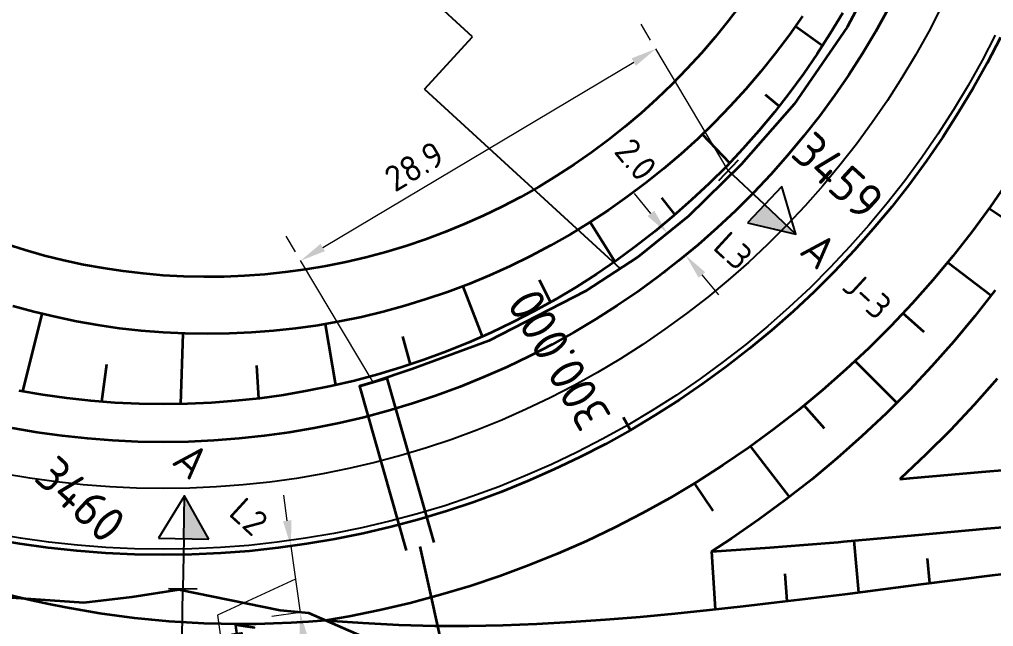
# Model space of a CAD drawing. Header units: metres. Extents: x 134219 to 139080, y 438661 to 444352.
# Drawn here: x 138443 to 138511.2, y 439119.4 to 439161.9 of the extents above; entities that cross this region are included whole.
import ezdxf
from ezdxf.enums import TextEntityAlignment as Align

# ---------------------------------------------------------------- set-up
doc = ezdxf.new("R2010")
doc.units = ezdxf.units.M
doc.linetypes.add('13strp', pattern=[4, 1, -3])
doc.layers.get('DEFPOINTS').update_dxf_attribs({"color": 193})
for name, color, linetype, lineweight in [('N-WE-KL-ET-T18', 1, 'Continuous', 18), ('N-WE-KL-ET-T25', 7, 'Continuous', 25), ('N-WE-KL-ET_LS_OV_ARMATUUR-S', 7, 'Continuous', 25), ('N-WE-KL-ET_LS_OV_ARMATUUR-T18', 1, 'Continuous', 25), ('N-WE-KL-ET_LS_OV_KABEL-G', 10, 'KL-LS-OV-N', 35), ('N-WE-KL-ET_LS_OV_KABEL-M', 7, 'Continuous', 18), ('N-WE-KL-ET_LS_OV_KABEL-T25', 7, 'Continuous', 25), ('N-WE-KL-ET_LS_OV_MANTELBUIS-G', 10, 'Continuous', 35), ('Utd-geleiderail-nw', 8, 'glm a2ee v014$0$f2m40080', 35), ('Utd-ondergr-nw', 8, '13strp', 35)]:
    doc.layers.add(name, color=color, linetype=linetype, lineweight=lineweight)
doc.layers.add('N-WE-KL-ET_LS_OV_ARMATUUR-T25', color=2, linetype='Continuous')
doc.layers.add('Utd-weg-nw', color=8, linetype='Continuous')
doc.styles.add('alm a2ee v011$0$rtw_iso', font='NLCS-ISO.ttf')
doc.styles.add('ISO18', font='NLCS-ISO.ttf')
doc.styles.add('ISO25', font='NLCS-ISO.ttf')
doc.styles.add('NLCS-ISO', font='NLCS-ISO.ttf')
doc.styles.add('NLCS_18', font='NLCS-ISO.ttf', dxfattribs={"height": 1.799999952316284})
doc.linetypes.add('glm a2ee v014$0$f2m40080', pattern='A,2,-1,[160,RTW.shx,S=0.5,R=0,X=0,Y=0],-1', length=4)
doc.linetypes.add('KL-LS-OV-N', pattern='A,4,-1,[103,NLCS.SHX,S=0.75,R=0,X=0,Y=0],-1,4,-1.5,["0V",Standard,S=1,R=0,X=0,Y=-0.5],-3', length=14.5)
doc.dimstyles.new('NLCS_t18_pijl_Dimension_l3_h1', dxfattribs={"dimtxt": 1.799999952316284, "dimasz": 1.8, "dimexe": 2, "dimexo": 2, "dimgap": 0.7, "dimtad": 1, "dimdec": 1, "dimzin": 0, "dimdsep": 46, "dimtxsty": 'NLCS_18', "dimcen": 2.5, "dimdle": 2, "dimclrd": 256, "dimclre": 256, "dimclrt": 256, "dimadec": 1, "dimazin": 0, "dimtfac": 1, "dimtdec": 1, "dimtofl": 0, "dimtmove": 1, "dimatfit": 0, "dimfxl": 0, "dimtolj": 1, "dimtzin": 0, "dimlwd": 18, "dimlwe": 18, "dimarcsym": 0})

# ---------------------------------------------------------------- blocks, each defined once
blk = doc.blocks.new('SKL-ET_OV_ARMATUUR_HD_NATRIUM_2x150W-SO')
for points in [[(-3.492758620689642, 1.757241379310358), (-6.492758620689642, 0), (-3.492758620689642, -1.757241379310358)], [(-3.492758620689642, -1.757241379310358), (-3.492758620689642, 1.757241379310358)], [(3.492758620689642, -1.757241379310358), (6.492758620689642, 0), (3.492758620689642, 1.757241379310358)], [(3.492758620689642, 1.757241379310358), (3.492758620689642, -1.757241379310358)], [(0, 1), (0, -1)], [(-3.492758620689642, 0), (-6.492758620689642, 0)], [(-3.492758620689642, 0), (0, 0)], [(3.492758620689642, 0), (0, 0)], [(3.492758620689642, 0), (6.492758620689642, 0)]]:
    blk.add_lwpolyline(points)
for points in [[(-3.492758620689642, 0), (-3.492758620689642, 1.757241379310358), (-6.492758620689642, 0)], [(3.492758620689642, 0), (3.492758620689642, -1.757241379310358), (6.492758620689642, 0)]]:
    blk.add_solid(points)
at = {"layer": 'N-WE-KL-ET_LS_OV_ARMATUUR-T18', "style": 'NLCS-ISO', "flags": 1}
for tag, p in [('TYPE_ARMATUUR', (3.074775890243473, -6.820996952301357)), ('VERMOGEN_LAMP', (3.074775890243473, -10.60550704807974)), ('SPIEGELSTAND', (3.074775890243473, -14.39001714385813)), ('HOOGTE_LICHTMAST', (3.074775890243473, -18.17452723963652)), ('UITLEGGERHOEK', (3.074775890243473, -21.95903733541491)), ('TYPE_LICHTMAST', (3.074775890243473, -25.74354743119329)), ('BOTSVRIENDELIJK', (3.074775890243473, -29.52805752697168)), ('POSITIE_LICHTMAST', (3.074775890243473, -33.31256762275007)), ('KABELAANSLUITNG', (3.074775890243473, -37.09707771852845)), ('VOEDINGSPUNT', (3.074775890243473, -48.45060800586361))]:
    blk.add_attdef(tag, p, '', height=1.8, dxfattribs=at)
at = {"layer": 'N-WE-KL-ET_LS_OV_ARMATUUR-T18', "style": 'NLCS-ISO'}
for tag, p in [('FASE-AANSLUITING_1', (3.074775890243473, -40.88158781430684)), ('FASE-AANSLUITING_2', (3.074775890243473, -44.66609791008523)), ('GROEPSNUMMER', (3.074775890243473, -52.235118101642))]:
    blk.add_attdef(tag, p, '', height=1.8, dxfattribs=at)
at = {"layer": 'N-WE-KL-ET_LS_OV_ARMATUUR-T25', "style": 'NLCS-ISO'}
for tag, p, height in [('MASTNUMMER', (3.074775890243473, 7.390582596301101), 2.5), ('TYPE_SYMBOOL', (3.074775890243473, 3.606072500522714), 2.25)]:
    blk.add_attdef(tag, p, '', height=height, dxfattribs=at)
blk = doc.blocks.new('SKL-ET_OV_ARMATUUR_HD_NATRIUM_1x150W-SO (3)')
for points in [[(3.492758620689642, -1.757241379310358), (6.492758620689642, 0), (3.492758620689642, 1.757241379310358)], [(3.492758620689642, 1.757241379310358), (3.492758620689642, -1.757241379310358)], [(0, 1), (0, -1)], [(3.492758620689642, 0), (0, 0)], [(3.492758620689642, 0), (6.492758620689642, 0)]]:
    blk.add_lwpolyline(points)
blk.add_solid([(3.492758620689642, 0), (3.492758620689642, -1.757241379310358), (6.492758620689642, 0)])
at = {"layer": 'N-WE-KL-ET-T18', "linetype": 'ByBlock', "style": 'NLCS-ISO'}
blk.add_attdef('GROEPSNUMMER', text='', height=1.8, dxfattribs=at).set_placement((-2, -4), align=Align.RIGHT)
blk.add_attdef('FASE-AANSLUITING', (10, -4), '', height=1.8, dxfattribs=at)
at = {"layer": 'N-WE-KL-ET-T18', "linetype": 'ByBlock', "style": 'NLCS-ISO', "flags": 1}
for tag, p in [('TYPE_ARMATUUR', (7.764580914155388, -13.45573048555232)), ('TYPE_FABRIKAAT', (7.764580914155388, -17.24024058133071)), ('VERMOGEN_LAMP', (7.764580914155388, -21.0247506771091)), ('SPIEGELSTAND', (7.764580914155388, -24.80926077288748)), ('HOOGTE_LICHTMAST', (7.764580914155388, -28.59377086866587)), ('UITLEGGERHOEK', (7.764580914155388, -32.37828096444426)), ('TYPE_LICHTMAST', (7.764580914155388, -36.16279106022265)), ('BOTSVRIENDELIJK', (7.764580914155388, -39.94730115600103)), ('POSITIE_LICHTMAST', (7.764580914155388, -43.73181125177942)), ('KABELAANSLUITING', (7.764580914155388, -47.51632134755781)), ('VOEDINGSPUNT', (7.764580914155388, -51.30083144333619))]:
    blk.add_attdef(tag, p, '', height=1.8, dxfattribs=at)
at = {"layer": 'N-WE-KL-ET-T25', "linetype": 'ByBlock', "style": 'NLCS-ISO'}
blk.add_attdef('MASTNUMMER', text='', height=2.5, dxfattribs=at).set_placement((4, 4.309930667947768), align=Align.MIDDLE)
at = {"layer": 'N-WE-KL-ET-T25', "linetype": 'ByBlock', "style": 'NLCS-ISO', "flags": 1}
blk.add_attdef('TYPE_SYMBOOL', (7.764580914155388, -10.05561887920129), '', height=2.5, dxfattribs=at)
blk = doc.blocks.new('*D331')
at = {"layer": 'DEFPOINTS', "color": 0, "transparency": 16777216}
for p in [(138461.9937973192, 439125.0333396537), (138462.6225212037, 439120.3923612859), (138462.6429856194, 439120.3952256526)]:
    blk.add_point(p, dxfattribs=at)
at = {"layer": 'N-WE-KL-ET_LS_OV_KABEL-M', "linetype": 'Continuous', "lineweight": 18, "transparency": 16777216}
for p, q in [((138461.7238224446, 439126.8130982227), (138461.4743119856, 439128.5957211584)), ((138461.9733329036, 439125.0304752871), (138462.6225212037, 439120.3923612859)), ((138462.2979270537, 439122.7114182864), (138456.842551378, 439120.2060240379)), ((138456.842551378, 439120.2060240379), (138457.4358317922, 439115.9673429108)), ((138462.8720316627, 439118.6097383502), (138463.1215421217, 439116.8271154145))]:
    blk.add_line(p, q, dxfattribs=at)
at = {"layer": 'N-WE-KL-ET_LS_OV_KABEL-M', "lineweight": 18, "transparency": 16777216}
for p, q in [((138461.9733329036, 439125.0304752871), (138459.9926407529, 439124.7532414437)), ((138462.6225212037, 439120.3923612859), (138460.641829053, 439120.1151274425))]:
    blk.add_line(p, q, dxfattribs=at)
at = {"layer": 'N-WE-KL-ET_LS_OV_KABEL-M', "transparency": 16777216}
for points in [[(138462.0209262672, 439126.8546832992), (138461.426718622, 439126.7715131462), (138461.9733329036, 439125.0304752871)], [(138463.1691354853, 439118.6513234267), (138462.5749278401, 439118.5681532737), (138462.6225212037, 439120.3923612859)]]:
    blk.add_solid(points, dxfattribs=at)
at = {"layer": 'N-WE-KL-ET_LS_OV_KABEL-M', "transparency": 16777216, "insert": (138458.7237452822, 439118.3084705457), "char_height": 1.799999952316284, "attachment_point": 5, "rotation": 277.96782136993164, "style": 'NLCS_18'}
blk.add_mtext('\\A1;4.7', dxfattribs=at)
blk = doc.blocks.new('*D333')
at = {"layer": 'DEFPOINTS', "color": 0, "transparency": 16777216}
for p in [(138487.525114834, 439159.847000048, 2.39724319126893), (138487.525114834, 439159.847000048), (138462.6615978795, 439145.0193375839, 2.39724319126893)]:
    blk.add_point(p, dxfattribs=at)
at = {"layer": 'N-WE-KL-ET_LS_OV_KABEL-M', "lineweight": 18, "transparency": 16777216}
for p, q in [((138487.1569669585, 439160.4643226346), (138486.5007216682, 439161.5647365359)), ((138462.2934500039, 439145.6366601705), (138461.6372047137, 439146.7370740718))]:
    blk.add_line(p, q, dxfattribs=at)
at = {"layer": 'N-WE-KL-ET_LS_OV_KABEL-M', "linetype": 'Continuous', "lineweight": 18, "transparency": 16777216}
blk.add_line((138464.2075607186, 439145.9412914331), (138485.9791519949, 439158.9250461988), dxfattribs=at)
at = {"layer": 'N-WE-KL-ET_LS_OV_KABEL-M', "transparency": 16777216}
for points in [[(138485.82549302, 439159.182706672), (138486.1328109697, 439158.6673857257), (138487.525114834, 439159.847000048)], [(138464.0539017438, 439146.1989519062), (138464.3612196935, 439145.6836309599), (138462.6615978795, 439145.0193375839)]]:
    blk.add_solid(points, dxfattribs=at)
at = {"layer": 'N-WE-KL-ET_LS_OV_KABEL-M', "transparency": 16777216, "insert": (138470.6171970995, 439151.6266731693), "char_height": 1.799999952316284, "attachment_point": 5, "rotation": 30.81025410298807, "style": 'NLCS_18'}
blk.add_mtext('\\A1;28.9', dxfattribs=at)
blk = doc.blocks.new('*D355')
at = {"layer": 'DEFPOINTS', "color": 0, "transparency": 16777216}
for p in [(138488.3310424044, 439146.9390921636), (138488.3310424041, 439146.9390921634), (138489.6049913087, 439145.4017547052)]:
    blk.add_point(p, dxfattribs=at)
at = {"layer": 'N-WE-KL-ET_LS_OV_KABEL-M', "linetype": 'Continuous', "lineweight": 18, "transparency": 16777216}
for p, q in [((138487.1825273886, 439148.3250623142), (138486.034012373, 439149.7110324651)), ((138490.7535063239, 439144.0157845542), (138491.9020213395, 439142.6298144034))]:
    blk.add_line(p, q, dxfattribs=at)
at = {"layer": 'N-WE-KL-ET_LS_OV_KABEL-M', "lineweight": 18, "transparency": 16777216}
for p, q in [((138488.3310424041, 439146.9390921634), (138486.7910755699, 439145.6629643684)), ((138489.6049913084, 439145.401754705), (138488.0650244741, 439144.12562691))]:
    blk.add_line(p, q, dxfattribs=at)
at = {"layer": 'N-WE-KL-ET_LS_OV_KABEL-M', "transparency": 16777216}
for points in [[(138487.4135224137, 439148.5164814835), (138486.9515323634, 439148.133643145), (138488.3310424041, 439146.9390921634)], [(138490.9845013491, 439144.2072037235), (138490.5225112988, 439143.824365385), (138489.6049913084, 439145.401754705)]]:
    blk.add_solid(points, dxfattribs=at)
at = {"layer": 'N-WE-KL-ET_LS_OV_KABEL-M', "transparency": 16777216, "insert": (138486.1279586679, 439152.1052486134), "char_height": 1.799999952316284, "attachment_point": 5, "rotation": 309.6476002510452, "style": 'NLCS_18'}
blk.add_mtext('\\A1;2.0', dxfattribs=at)

msp = doc.modelspace()

# ---------------------------------------------------------------- linework, layer by layer
at = {"layer": 'N-WE-KL-ET_LS_OV_KABEL-G', "elevation": 1.11925645126103, "flags": 128}
msp.add_lwpolyline([(138227.7379595642, 439499.8071312965), (138230.49034048, 439499.403848807), (138259.663125216, 439468.947158439), (138289.320536814, 439439.979731989), (138334.080326063, 439397.127028562), (138340.041906897, 439391.026228919), (138352.325062807, 439379.570352253), (138379.467688911, 439353.086547905), (138382.024587869, 439349.47185612), (138439.79935961, 439289.606730264), (138440.919507807, 439289.4219425), (138440.787349346, 439290.131688624), (138470.001663572, 439259.243451409), (138483.072005403, 439244.661286928), (138494.423127589, 439230.851044678), (138501.760768312, 439218.632194075), (138506.128511676, 439208.238543411), (138508.629842531, 439196.697673098), (138508.949653284, 439192.307209414), (138509.049772156, 439189.632620161), (138508.2055108762, 439182.8714598983), (138507.2420097516, 439177.5676540913), (138505.8375207876, 439172.3644948892), (138503.7285410303, 439166.6619548558), (138500.9289886759, 439161.3554516369), (138497.211209031, 439155.9669889128), (138493.5077002866, 439151.7529224191), (138489.8079945086, 439148.1436331513), (138486.2912703989, 439145.275538566), (138482.5927977357, 439142.8926540659), (138475.8375961486, 439139.4109917968), (138470.4357746042, 439137.4271597677), (138467.7364257234, 439136.50969769)], dxfattribs=at)
at = {"layer": 'N-WE-KL-ET_LS_OV_KABEL-G', "flags": 128}
for points in [[(138473.008487136, 439116.077308552), (138463.228599223, 439120.3403865829), (138461.235356045, 439120.527041402), (138454.1293232, 439121.97066973), (138450.845148145, 439121.467902299), (138447.477408299, 439121.055512896), (138440.3659028, 439121.554047171), (138436.494229577, 439122.982454513), (138431.980795724, 439124.590442316), (138418.735315425, 439131.968854202), (138414.359043831, 439135.253030669), (138408.861088935, 439139.789796184), (138407.4932483, 439141.0079551479), (138402.303153139, 439145.965903835), (138398.406679543, 439150.020097598), (138397.179888587, 439151.433527142), (138387.218346747, 439163.073856566), (138383.439738883, 439167.300432852), (138374.596251568, 439177.177270776), (138367.874694079, 439185.289890825), (138362.474606133, 439191.818159406), (138355.674395924, 439200.08710654), (138351.533455295, 439204.870063531), (138347.737067488, 439209.243287731), (138344.0815253, 439213.523310687), (138342.426541844, 439215.409746889)], [(138472.944212322, 439115.981887639), (138473.008487136, 439116.077308552), (138471.0183340451, 439125.0109585956)]]:
    msp.add_lwpolyline(points, dxfattribs=at)
at = {"layer": 'N-WE-KL-ET_LS_OV_KABEL-M'}
for points, elevation in [([(138492.5999426746, 439151.3373601531), (138487.525114834, 439159.847000048)], 2.19178129145244), ([(138467.73642572, 439136.509697689), (138462.6615978795, 439145.0193375839)], 2.39724319126893)]:
    msp.add_lwpolyline(points, dxfattribs=dict(at, elevation=elevation))
at = {"layer": 'N-WE-KL-ET_LS_OV_KABEL-T25'}
for p, q in [((138474.7017757293, 439160.6992118609), (138471.0155088622, 439164.0772936516)), ((138471.3236939388, 439157.0129449938), (138474.7017757295, 439160.6992118608)), ((138471.3236939388, 439157.0129449938), (138485.0233483674, 439144.4586306066))]:
    msp.add_line(p, q, dxfattribs=at)
at = {"layer": 'N-WE-KL-ET_LS_OV_MANTELBUIS-G', "linetype": 'Continuous', "extrusion": (0.2744547125081309, -0.9616000264049909, 0), "elevation": -384270.5565283207}
msp.add_lwpolyline([(253674.663513721, 2.401802569896414), (253672.663534509, 2.392683812642915)], close=True, dxfattribs=at)
at = {"layer": 'N-WE-KL-ET_LS_OV_MANTELBUIS-G'}
for points, elevation in [([(138468.6980157515, 439136.7841495488), (138471.9799240766, 439125.2854104554)], 2.401802569896414), ([(138466.7748356885, 439136.2352458292), (138470.0567440136, 439124.7365067358)], 2.392683812641446)]:
    msp.add_lwpolyline(points, dxfattribs=dict(at, elevation=elevation))
at = {"layer": 'Utd-geleiderail-nw', "linetype": 'Continuous', "flags": 128}
msp.add_lwpolyline([(138464.4341645828, 439119.830524806, -0.1489431808842699), (138426.7924912276, 439127.7138487019), (138423.5916205527, 439129.5197004163), (138419.477807373, 439132.1097923341), (138416.0294373242, 439134.5253502198), (138413.1782722495, 439136.707447021), (138411.463701914, 439138.0652349314), (138409.7831882546, 439139.457566607), (138407.9333237697, 439141.0591826475), (138406.8920890386, 439141.9917193865), (138406.126846935, 439142.6910512552), (138404.3343436123, 439144.3739137613), (138402.5740597825, 439146.0848124837), (138400.2570706263, 439148.4182317826), (138397.9764515595, 439150.7955846338), (138395.7319189701, 439153.2013263501), (138392.4296952672, 439156.8989955911), (138388.82206758, 439161.0496891964), (138324.5592086355, 439237.4330992679)], format="xyb", dxfattribs=at)
at = {"layer": 'Utd-ondergr-nw', "color": 7, "linetype": 'Continuous'}
msp.add_line((138485.7584, 439133.1606), (138485.2591, 439134.027), dxfattribs=at)
msp.add_line((138485.7584, 439133.1606), (138485.2591, 439134.027), dxfattribs=at)
at = {"layer": 'Utd-ondergr-nw', "linetype": 'Continuous', "flags": 128}
for points in [[(138493.5261566788, 439163.020484603), (138492.6234576321, 439161.8280894416), (138491.6850200437, 439160.66629786), (138490.7118893721, 439159.5362002513), (138489.7051449316, 439158.4388511001), (138488.6658986555, 439157.3752679144), (138487.5952938236, 439156.3464301986), (138486.4945037577, 439155.3532784732), (138485.3647304861, 439154.3967133362), (138484.2072033776, 439153.4775945732), (138483.023177748, 439152.5967403123), (138481.8139334404, 439151.7549262283), (138480.5807733799, 439150.9528847943), (138479.3250221051, 439150.1913045834), (138478.0480242794, 439149.4708296206), (138476.7511431811, 439148.7920587846), (138475.4357591756, 439148.1555452623), (138474.1032681728, 439147.561796054), (138472.7550800681, 439147.0112715322), (138471.3926171717, 439146.5043850519), (138470.0173126267, 439146.0415026157), (138468.6306088186, 439145.6229425914), (138467.2339557768, 439145.2489754836), (138465.8288095708, 439144.9198237596), (138464.4166307036, 439144.6356617292), (138462.998882502, 439144.3966154781), (138461.5770295078, 439144.202762857), (138460.1525358712, 439144.0541335232), (138458.7268637467, 439143.9507090368), (138457.3014716956, 439143.8924230114), (138455.8778130955, 439143.8791613166), (138454.4573345592, 439143.9107623356), (138453.0414743638, 439143.987017275), (138451.6316608934, 439144.1076705256), (138450.229311096, 439144.2724200782), (138448.8358289563, 439144.4809179873), (138447.4526039871, 439144.7327708885), (138446.0810097395, 439145.0275405639), (138444.7224023355, 439145.3647445582), (138443.3781190226, 439145.7438568424), (138442.0494767534, 439146.1643085262)], [(138503.7645474525, 439162.5917084106), (138502.9000241915, 439161.0446381864), (138501.98831549, 439159.524896764), (138501.0302844362, 439158.0339228382), (138500.0268379701, 439156.5731278706), (138498.9789260254, 439155.1438947534), (138497.8875406295, 439153.7475764997), (138496.7537149655, 439152.3854949636), (138495.578522393, 439151.0589395878), (138494.3630754326, 439149.7691661837), (138493.1085247124, 439148.5173957423), (138491.8160578792, 439147.3048132781), (138490.4868984735, 439146.1325667077), (138489.122304772, 439145.0017657626), (138487.7235685957, 439143.9134809393), (138486.2920140874, 439142.8687424854), (138484.8289964581, 439141.868539424), (138483.3359007039, 439140.9138186186), (138481.8141402951, 439140.0054838753), (138480.265155838, 439139.1443950884), (138478.690413711, 439138.3313674253), (138477.0914046766, 439137.5671705558), (138475.46964247, 439136.8525279228), (138473.8266623665, 439136.1881160575), (138472.1640197272, 439135.5745639394), (138470.4832885276, 439135.0124524005), (138468.786059867, 439134.5023135751), (138467.0739404622, 439134.0446303972), (138465.348551127, 439133.6398361418), (138463.611525237, 439133.2883140159), (138461.864507184, 439132.9903967954), (138460.1091508193, 439132.7463665096), (138458.3471178875, 439132.5564541752), (138456.5800764539, 439132.4208395764), (138454.8096993252, 439132.3396510956), (138453.0376624657, 439132.3129655917), (138451.2656434111, 439132.3408083271), (138449.4953196804, 439132.4231529438), (138447.7283671874, 439132.5599214885), (138445.9664586545, 439132.7509844866), (138444.2112620292, 439132.9961610641), (138442.4644389051, 439133.2952191197)], [(138497.7901515788, 439162.1320758081), (138496.8576715393, 439160.8066624028), (138495.8852887102, 439159.5128231465), (138494.8740794591, 439158.251779265), (138493.825158135, 439157.0247151109), (138492.7396758011, 439155.8327769642), (138491.6188189297, 439154.6770718773), (138490.4638080588, 439153.5586665641), (138489.2758964152, 439152.4785863358), (138488.0563685024, 439151.4378140832), (138486.8065386573, 439150.4372893083), (138485.5277495763, 439149.4779072041), (138484.221370812, 439148.5605177851), (138482.888797244, 439147.6859250696), (138481.5314475227, 439146.8548863128), (138480.1507624919, 439146.0681112941), (138478.7482035873, 439145.3262616564), (138477.3252512168, 439144.6299503017), (138475.8834031219, 439143.979740839), (138474.4241727231, 439143.3761470902), (138472.9490874512, 439142.8196326492), (138471.4596870657, 439142.3106105002), (138469.9575219633, 439141.8494426899), (138468.444151477, 439141.4364400586), (138466.9211421696, 439141.0718620273), (138465.3900661215, 439140.7559164428), (138463.852499216, 439140.4887594795), (138462.310019424, 439140.2704955997), (138460.7642050892, 439140.10117757), (138459.2166332171, 439139.980806536), (138457.668877768, 439139.909332154), (138456.1225079573, 439139.8866527788), (138454.5790865648, 439139.9126157088), (138453.0401682541, 439139.9870174882), (138451.507297905, 439140.1096042622), (138449.9820089595, 439140.2800721909), (138448.4658217856, 439140.4980679156), (138446.9602420572, 439140.7631890806), (138445.4667591551, 439141.0749849072), (138443.9868445897, 439141.432956822), (138442.5219504464, 439141.8365591356)], [(138500.6068745833, 439162.3727815803), (138499.7371108134, 439160.922958817), (138498.8231558411, 439159.5005800458), (138497.8658748808, 439158.1069917912), (138496.8661741627, 439156.7435133226), (138495.8250000742, 439155.4114354052), (138494.7433382645, 439154.1120190786), (138493.6222127114, 439152.8464944623), (138492.4626847517, 439151.6160595916), (138491.2658520768, 439150.4218792833), (138490.0328476934, 439149.2650840332), (138488.7648388507, 439148.1467689456), (138487.4630259358, 439147.0679926968), (138486.128641337, 439146.029776533), (138484.7629482774, 439145.0331033029), (138483.3672396189, 439144.0789165283), (138481.9428366382, 439143.16811951), (138480.491087776, 439142.3015744727), (138479.0133673607, 439141.4801017498), (138477.5110743072, 439140.7044790052), (138475.9856307927, 439139.9754404987), (138474.4384809098, 439139.2936763896), (138472.8710893006, 439138.6598320841), (138471.2849397689, 439138.0745076241), (138469.6815338762, 439137.5382571195), (138468.0623895203, 439137.0515882228), (138466.4290394979, 439136.6149616495), (138464.7830300539, 439136.2287907408), (138463.1259194175, 439135.8934410738), (138461.4592763271, 439135.6092301144), (138459.7846785451, 439135.3764269164), (138458.1037113646, 439135.1952518682), (138456.417966108, 439135.0658764827), (138454.7290386214, 439134.9884232358), (138453.0385277633, 439134.9629654505), (138451.348033891, 439134.9895272267), (138449.6591573458, 439135.0680834191), (138447.9734969379, 439135.198559661), (138446.292648433, 439135.3808324343), (138444.6182030414, 439135.6147291867), (138442.9517459117, 439135.9000284949)], [(138497.2956525215, 439161.4292021254), (138499.1998452042, 439160.086817847)], [(138511.6478083756, 439160.6331893071), (138510.7193010699, 439158.8445225171), (138509.7362060421, 439157.0852673142), (138508.6994539598, 439155.357089134), (138507.6100262857, 439153.6616239928), (138506.4689543495, 439152.0004769376), (138505.2773183706, 439150.3752205282), (138504.0362464362, 439148.7873933475), (138502.7469134328, 439147.2384985451), (138501.4105399346, 439145.7300024146), (138500.0283910472, 439144.2633330055), (138498.6017752109, 439142.8398787709), (138497.1320429613, 439141.4609872535), (138495.6205856511, 439140.1279638097), (138494.0688341329, 439138.8420703739), (138492.4782574046, 439137.6045242641), (138490.8503612189, 439136.4164970291), (138489.1866866579, 439135.2791133396), (138487.4888086735, 439134.1934499237), (138485.7583345975, 439133.1605345472), (138483.9969026193, 439132.1813450412), (138482.2061802353, 439131.2568083758), (138480.3878626702, 439130.3877997828), (138478.5436712721, 439129.5751419276), (138476.6753518835, 439128.8196041294), (138474.7846731878, 439128.121901634), (138472.8734250355, 439127.482694936), (138470.9434167495, 439126.9025891537), (138468.9964754126, 439126.3821334566), (138467.0344441372, 439125.9218205446), (138465.0591803213, 439125.5220861827), (138463.0725538896, 439125.1833087878), (138461.0764455235, 439124.9058090706), (138459.0727448806, 439124.6898497319), (138457.0633488059, 439124.5356352141), (138455.0501595362, 439124.4433115077), (138453.0350828991, 439124.4129660129), (138451.020026509, 439124.4446274567), (138449.006897961, 439124.5382658663), (138446.9976030253, 439124.6937925969), (138444.994043843, 439124.9110604159), (138442.998117125, 439125.1898636422), (138441.0117123572, 439125.5299383407)], [(138495.1860935885, 439156.6582224633), (138496.1502863651, 439155.8276066198)], [(138490.7803743331, 439153.8651999588), (138492.6935930692, 439151.8610883065)], [(138512.1908592189, 439150.6176184675), (138510.953972082, 439148.8169857818), (138509.6622750667, 439147.0552574602), (138508.3169909851, 439145.3341012794), (138506.9193933784, 439143.6551466082), (138505.4708053116, 439142.0199828637), (138503.9725981207, 439140.430158008), (138502.4261901149, 439138.887177082), (138500.8330452337, 439137.3925007806), (138499.1946716608, 439135.9475440706), (138497.5126203968, 439134.5536748501), (138495.7884837905, 439133.2122126548), (138494.0238940321, 439131.9244274076), (138492.2205216071, 439130.6915382174), (138490.3800737156, 439129.5147122246), (138488.5042926562, 439128.395063496), (138486.594954176, 439127.3336519704), (138484.6538657903, 439126.3314824552), (138482.6828650708, 439125.389503675), (138480.6838179065, 439124.5086073739), (138478.6586167371, 439123.6896274706), (138476.6091787616, 439122.9333392694), (138474.5374441233, 439122.2404587265), (138472.4453740728, 439121.6116417717), (138470.3349491121, 439121.0474836878), (138468.208167119, 439120.5485185466), (138466.067041456, 439120.1152187039), (138464.4341645837, 439119.830524806)], [(138487.9288822827, 439149.4103532505), (138488.8555712562, 439148.2267900106)], [(138512.3724090331, 439147.6538301343), (138510.8468958502, 439148.6709459382)], [(138482.9220180507, 439147.7077285004), (138484.6638392781, 439144.9653466864)], [(138510.9851917873, 439142.5741180255), (138507.9540664927, 439144.8981147202)], [(138479.3636632499, 439143.6773781012), (138480.1522543694, 439142.1132151605)], [(138474.0054375365, 439143.2181683056), (138475.3601964377, 439139.6998377917)], [(138511.2762900018, 439142.9468240887), (138509.8582472245, 439141.1312404998), (138508.384239463, 439139.3578668051), (138506.8555026616, 439137.6284091646), (138505.2733242194, 439135.944538256), (138503.6390419965, 439134.3078877401), (138501.9540432748, 439132.7200527535), (138500.2197636748, 439131.1825884277), (138498.4376860279, 439129.6970084402), (138496.6093392068, 439128.2647835937), (138494.7362969119, 439126.8873404299), (138492.8201764176, 439125.5660598752), (138491.415525148, 439124.6507108495)], [(138506.3181167174, 439140.0222067718), (138504.8235455235, 439141.333142148)], [(138444.5322504335, 439141.3010303049), (138443.1919715201, 439135.8589016044)], [(138464.3781381669, 439140.5800908586), (138465.0993804374, 439136.3030098259)], [(138454.4178971287, 439139.9204087026), (138454.2406388724, 439134.9810683135)], [(138469.7928910298, 439139.7064753267), (138470.3280731757, 439137.754488722)], [(138504.394356708, 439135.0642970034), (138501.470546879, 439137.9905999319)], [(138449.0765774812, 439137.7496650815), (138448.7134725228, 439135.1412828614)], [(138459.5676053035, 439137.6828584392), (138459.7203010398, 439135.3694882934)], [(138511.4211688238, 439136.754588092), (138509.8119004037, 439134.934023819), (138508.1464551614, 439133.1615329397), (138506.4262475804, 439131.4388312692), (138504.6527440349, 439129.7675937432), (138504.61405544, 439129.7322535754)], [(138499.3281410932, 439133.2661301245), (138497.9111561155, 439134.8839303444)], [(138496.8808350253, 439128.4774582637), (138494.1622455926, 439132.0253954075)], [(138504.6140554173, 439129.7322536003), (138505.305916606, 439129.794673997), (138510.3558709137, 439130.2428722547), (138515.4518864877, 439130.6657249968)], [(138491.528351845, 439127.4974886086), (138490.2385797845, 439129.4302548732)], [(138491.4155251542, 439124.6507108397), (138493.1582812011, 439124.7704777092), (138495.5165765962, 439124.9443048041), (138497.8917224196, 439125.1291212559), (138500.2836051782, 439125.3207087843), (138500.6623762099, 439125.3551925442), (138505.6641538855, 439125.8107480374), (138510.6981180427, 439126.2575407876), (138515.7644761202, 439126.6779577366)], [(138501.3856008808, 439125.4210629193), (138501.7161318342, 439121.7958872228)], [(138491.4155251542, 439124.6507108397), (138491.6844006704, 439120.613861774)], [(138464.4341645837, 439119.830524806), (138464.8689579527, 439119.7954065228), (138467.0198357052, 439119.6532923105), (138469.534106588, 439119.5257207042), (138472.0653265667, 439119.4637024247), (138474.4313709202, 439119.4606857781), (138476.8092846625, 439119.5062753819), (138479.198143553, 439119.5964589831), (138481.5972628027, 439119.7271415391), (138484.0061766386, 439119.8941536575), (138486.4246170176, 439120.0932580738), (138488.8524915854, 439120.3201543434), (138491.2898609535, 439120.5704819361), (138493.6437606331, 439120.8292943758), (138496.006884803, 439121.101717576), (138498.3795658189, 439121.3837168962), (138500.7621856979, 439121.6712067563), (138501.1389633468, 439121.7206145559), (138506.108631947, 439122.3687445514), (138511.1008811573, 439123.0012408859), (138516.1177265872, 439123.6008857264)], [(138506.5192090802, 439124.1566237265), (138506.6732823731, 439122.4402833128)], [(138496.5504843422, 439123.098580868), (138496.6986328984, 439121.1839336393)]]:
    msp.add_lwpolyline(points, dxfattribs=at)
at = {"layer": 'Utd-weg-nw', "linetype": 'Continuous', "flags": 128}
for points in [[(138507.4882706446, 439162.7118296956), (138506.6256802698, 439161.0501445936), (138505.7123774845, 439159.4157830807), (138504.7492268858, 439157.8102923593), (138503.7371402604, 439156.2351923005), (138502.6770757211, 439154.6919740058), (138501.5700368003, 439153.1820983949), (138500.4170714994, 439151.7069948232), (138499.219271297, 439150.2680597281), (138497.9777701158, 439148.8666553077), (138496.6937432487, 439147.5041082306), (138495.3684062466, 439146.1817083806), (138494.0030137674, 439144.900707635), (138492.5988583883, 439143.66231868), (138491.1572693825, 439142.4677138622), (138489.6796114601, 439141.3180240793), (138488.167283477, 439140.214337709), (138486.6217171099, 439139.1576995791), (138485.0443755015, 439138.1491099783), (138483.4367518752, 439137.1895237087), (138481.8003681215, 439136.2798491829), (138480.1367733571, 439135.4209475631), (138478.4475424587, 439134.6136319467), (138476.7342745722, 439133.8586665957), (138474.9985915982, 439133.1567662137), (138473.2421366572, 439132.5085952695), (138471.466572534, 439131.9147673676), (138469.6735801035, 439131.3758446676), (138467.8648567393, 439130.892337352), (138466.0421147071, 439130.4647031429), (138464.2070795438, 439130.0933468693), (138462.3614884237, 439129.7786200834), (138460.5070885141, 439129.5208207277), (138458.6456353214, 439129.3201928536), (138456.7788910291, 439129.1769263894), (138454.9086228297, 439129.0911569613), (138453.0366012516, 439129.062965765), (138451.164598483, 439129.0923794881), (138449.2943866946, 439129.1793702854), (138447.4277363612, 439129.3238558053), (138445.5664145865, 439129.5256992676), (138443.7121834294, 439129.784709593), (138441.8667982366, 439130.100641584)], [(138511.2899986783, 439160.8119970824), (138510.3671616462, 439159.0342534484), (138509.3900702522, 439157.2857417887), (138508.3596494803, 439155.5681173685), (138507.2768747997, 439153.8830062128), (138506.1427712417, 439152.2320035672), (138504.9584124291, 439150.6166723878), (138503.7249195599, 439149.0385418615), (138502.4434603459, 439147.4991059587), (138501.1152479071, 439145.9998220183), (138499.7415396237, 439144.542109369), (138498.3236359452, 439143.1273479846), (138496.8628791597, 439141.7568771788), (138495.3606521231, 439140.4319943362), (138493.81837695, 439139.1539536847), (138492.2375136674, 439137.9239651084), (138490.6195588325, 439136.7431930015), (138488.9660441161, 439135.6127551666), (138487.2785348523, 439134.5337217563), (138485.5586285569, 439133.5071142601), (138483.8079534153, 439132.5339045373), (138482.0281667404, 439131.6150138972), (138480.2209534047, 439130.751312227), (138478.3880242442, 439129.9436171678), (138476.5311144396, 439129.1926933409), (138474.6519818733, 439128.4992516241), (138472.7524054655, 439127.8639484785), (138470.8341834897, 439127.287385327), (138468.8991318708, 439126.7701079852), (138466.9490824658, 439126.3126061445), (138464.9858813297, 439125.9153129085), (138463.0113869678, 439125.5786043832), (138461.0274685764, 439125.3027993207), (138459.0360042733, 439125.0881588176), (138457.0388793197, 439124.9348860679), (138455.0379843356, 439124.8431261704), (138453.0352135101, 439124.8129659916), (138451.0324628078, 439124.8444340831), (138449.0316281746, 439124.9375006551), (138447.0346037424, 439125.0920776041), (138445.043280036, 439125.3080185967), (138443.0595421835, 439125.5851192078), (138441.0852681317, 439125.9231171143)]]:
    msp.add_lwpolyline(points, dxfattribs=at)

# ---------------------------------------------------------------- block references
at = {"layer": 'N-WE-KL-ET_LS_OV_ARMATUUR-S'}
ref = msp.add_blockref('SKL-ET_OV_ARMATUUR_HD_NATRIUM_1x150W-SO (3)', (138492.5999426746, 439151.3373601531, 2.19178129145244), dxfattribs=dict(at, rotation=316.6993884985568))
ref.add_attrib('MASTNUMMER', '3459', (138496.8667018292, 439152.3739020195, 2.19178129145244), dxfattribs={"layer": 'N-WE-KL-ET_LS_OV_ARMATUUR-T25', "height": 2.5, "rotation": 317.49796774, "style": 'ISO25'})
ref.add_attrib('TYPE_SYMBOOL', 'A', (138497.4823202003, 439145.5677229564, 2.19178129145244), dxfattribs={"layer": 'N-WE-KL-ET_LS_OV_ARMATUUR-T25', "height": 2.25, "rotation": 317.49796774, "style": 'ISO25'})
ref.add_attrib('FASE-AANSLUITING_1', 'L3', (138491.4361114897, 439145.8707468246, 2.19178129145244), dxfattribs={"layer": 'N-WE-KL-ET_LS_OV_ARMATUUR-T18', "height": 1.8, "rotation": 317.49796774, "style": 'ISO18'})
ref.add_attrib('GROEPSNUMMER', 'J-3', (138500.4641978629, 439143.0677394561, 2.19178129145244), dxfattribs={"layer": 'N-WE-KL-ET_LS_OV_ARMATUUR-T18', "height": 1.8, "rotation": 317.49796774, "style": 'ISO18'})
ref = msp.add_blockref('SKL-ET_OV_ARMATUUR_HD_NATRIUM_2x150W-SO', (138454.4166885681, 439122.0606346189, 3.46819410047557), dxfattribs=dict(at, rotation=89.08659909719796))
ref.add_attrib('MASTNUMMER', '3460', (138443.8958208727, 439129.6886778773, 3.46819410047557), dxfattribs={"layer": 'N-WE-KL-ET_LS_OV_ARMATUUR-T25', "height": 2.5, "rotation": 317.49796774, "style": 'ISO25'})
ref.add_attrib('TYPE_SYMBOOL', 'A', (138453.5475745923, 439130.8544433605, 3.46819410047557), dxfattribs={"layer": 'N-WE-KL-ET_LS_OV_ARMATUUR-T25', "height": 2.25, "rotation": 317.49796774, "style": 'ISO25'})
ref.add_attrib('FASE-AANSLUITING_1', 'L2', (138457.5403234776, 439127.2486655964, 3.468194100475569), dxfattribs={"layer": 'N-WE-KL-ET_LS_OV_ARMATUUR-T18', "height": 1.8, "rotation": 317.49796774, "style": 'ISO18'})
ref.add_attrib('FASE-AANSLUITING_2', 'L1', (138457.3825928864, 439117.3553848393, 3.468194100475569), dxfattribs={"layer": 'N-WE-KL-ET_LS_OV_ARMATUUR-T18', "height": 1.8, "rotation": 317.49796774, "style": 'ISO18'})
ref.add_attrib('GROEPSNUMMER', 'J-3', (138447.5912545442, 439114.9842183701, 3.46819410047557), dxfattribs={"layer": 'N-WE-KL-ET_LS_OV_ARMATUUR-T18', "height": 1.8, "rotation": 317.49796774, "style": 'ISO18'})

# ---------------------------------------------------------------- texts
at = {"layer": 'Utd-ondergr-nw', "color": 7, "style": 'alm a2ee v011$0$rtw_iso'}
msp.add_text('300.000', height=2.5, rotation=119.951673, dxfattribs=at).set_placement((138484.4678, 439134.1482))

# ---------------------------------------------------------------- dimensions: what is measured, and where the dimension line sits
at = {"layer": 'N-WE-KL-ET_LS_OV_KABEL-M'}
for base, p1, p2, angle, picture, middle in [((138487.525114834, 439159.847000048), (138462.6615978795, 439145.0193375839, 2.39724319126893), (138487.525114834, 439159.847000048, 2.39724319126893), 30.810254102948136, '*D333', (138471.4367116199, 439150.2524839994)), ((138488.3310424041, 439146.9390921634), (138489.6049913086, 439145.4017547053), (138488.3310424044, 439146.9390921636), 129.64760025146796, '*D355', (138484.8959852188, 439151.0843463925))]:
    dim = msp.add_linear_dim(base=base, p1=p1, p2=p2, angle=angle, dimstyle='NLCS_t18_pijl_Dimension_l3_h1', dxfattribs=at)
    dim.commit()
    dim.dimension.update_dxf_attribs({"geometry": picture, "text_midpoint": middle, "dimtype": 161})
dim = msp.add_aligned_dim(p1=(138461.9937973192, 439125.0333396537), p2=(138462.6429856194, 439120.3952256525), distance=-0.020663903441413143, dimstyle='NLCS_t18_pijl_Dimension_l3_h1', dxfattribs=at)
dim.commit()
dim.dimension.update_dxf_attribs({"geometry": '*D331', "text_midpoint": (138458.5241369203, 439119.7345688565)})

doc.saveas('drawing.dxf')
